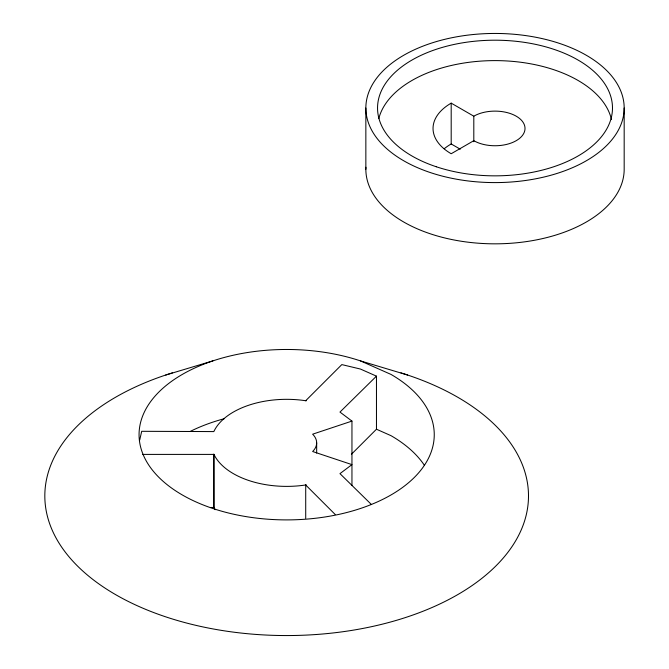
<?xml version="1.0" encoding="UTF-8"?>
<svg xmlns="http://www.w3.org/2000/svg" width="669" height="669" viewBox="0 0 669 669"><rect width="100%" height="100%" fill="white"/><g stroke="black" fill="none" stroke-linecap="round" stroke-linejoin="round"><path stroke-width="1" d="M139.721 439.968L141.694 431.304L213.829 431.589A75.396 43.527 0 0 1 306.168 400.806L305.716 400.698L341.817 364.597L360.457 369.054L376.463 376.145L376.463 429.222L351.409 454.276M376.463 376.145L339.969 412.079L351.953 421.094L351.953 485.435M351.953 421.094L312.64 434.189A30.005 17.319 0 0 1 312.64 451.516L351.953 464.621L339.969 473.635L371.303 504.401M165.745 375.016L212.859 360.892M305.716 518.308L305.716 485.008L306.168 484.9A75.396 43.527 0 0 1 213.829 454.117L213.896 507.478L210.802 507.478M142.731 454.402L213.896 454.402L213.896 507.478M360.457 360.892L391.022 374.431A147.598 85.214 0 0 1 337.134 514.762A147.598 85.214 0 0 1 139.62 427.265A147.598 85.214 0 0 1 360.457 360.892L407.572 375.016M376.463 429.222L391.022 435.678A147.598 85.214 0 0 1 424.455 465.407M451.19 103.135L473.803 116.189A30.005 17.319 0 0 1 516.225 116.189A30.005 17.319 0 0 1 516.225 140.682A30.005 17.319 0 0 1 473.803 140.682L451.19 153.736A61.983 35.783 0 0 1 451.19 103.135L451.19 143.96A61.983 35.783 0 0 0 444.233 148.744M451.19 143.96L460.23 149.179M305.716 485.008L335.186 514.478M624.177 108.018A129.159 74.568 0 0 1 430.435 172.602A129.159 74.568 0 0 1 430.435 43.443A129.159 74.568 0 0 1 624.177 108.018L624.177 169.265A129.159 74.568 0 0 1 493.245 243.825A129.159 74.568 0 0 1 365.901 167.225M473.803 116.189L473.803 141.703M365.851 108.018L365.851 169.265M316.663 442.853L316.663 453.064M400.948 372.884A241.827 139.62 0 0 1 473.527 584.555A241.827 139.62 0 0 1 99.79 584.555A241.827 139.62 0 0 1 172.368 372.884M190.222 431.421A147.598 85.214 0 0 1 224.249 418.71M215.134 509.703A75.396 43.527 0 0 1 213.829 507.194M378.788 118.597A117.468 67.82 0 0 1 495.871 60.611A117.468 67.82 0 0 1 611.483 119.584M436.28 166.757A117.468 67.82 0 0 0 612.486 108.018A117.468 67.82 0 0 0 436.28 49.289A117.468 67.82 0 0 0 436.28 166.757"/></g></svg>
